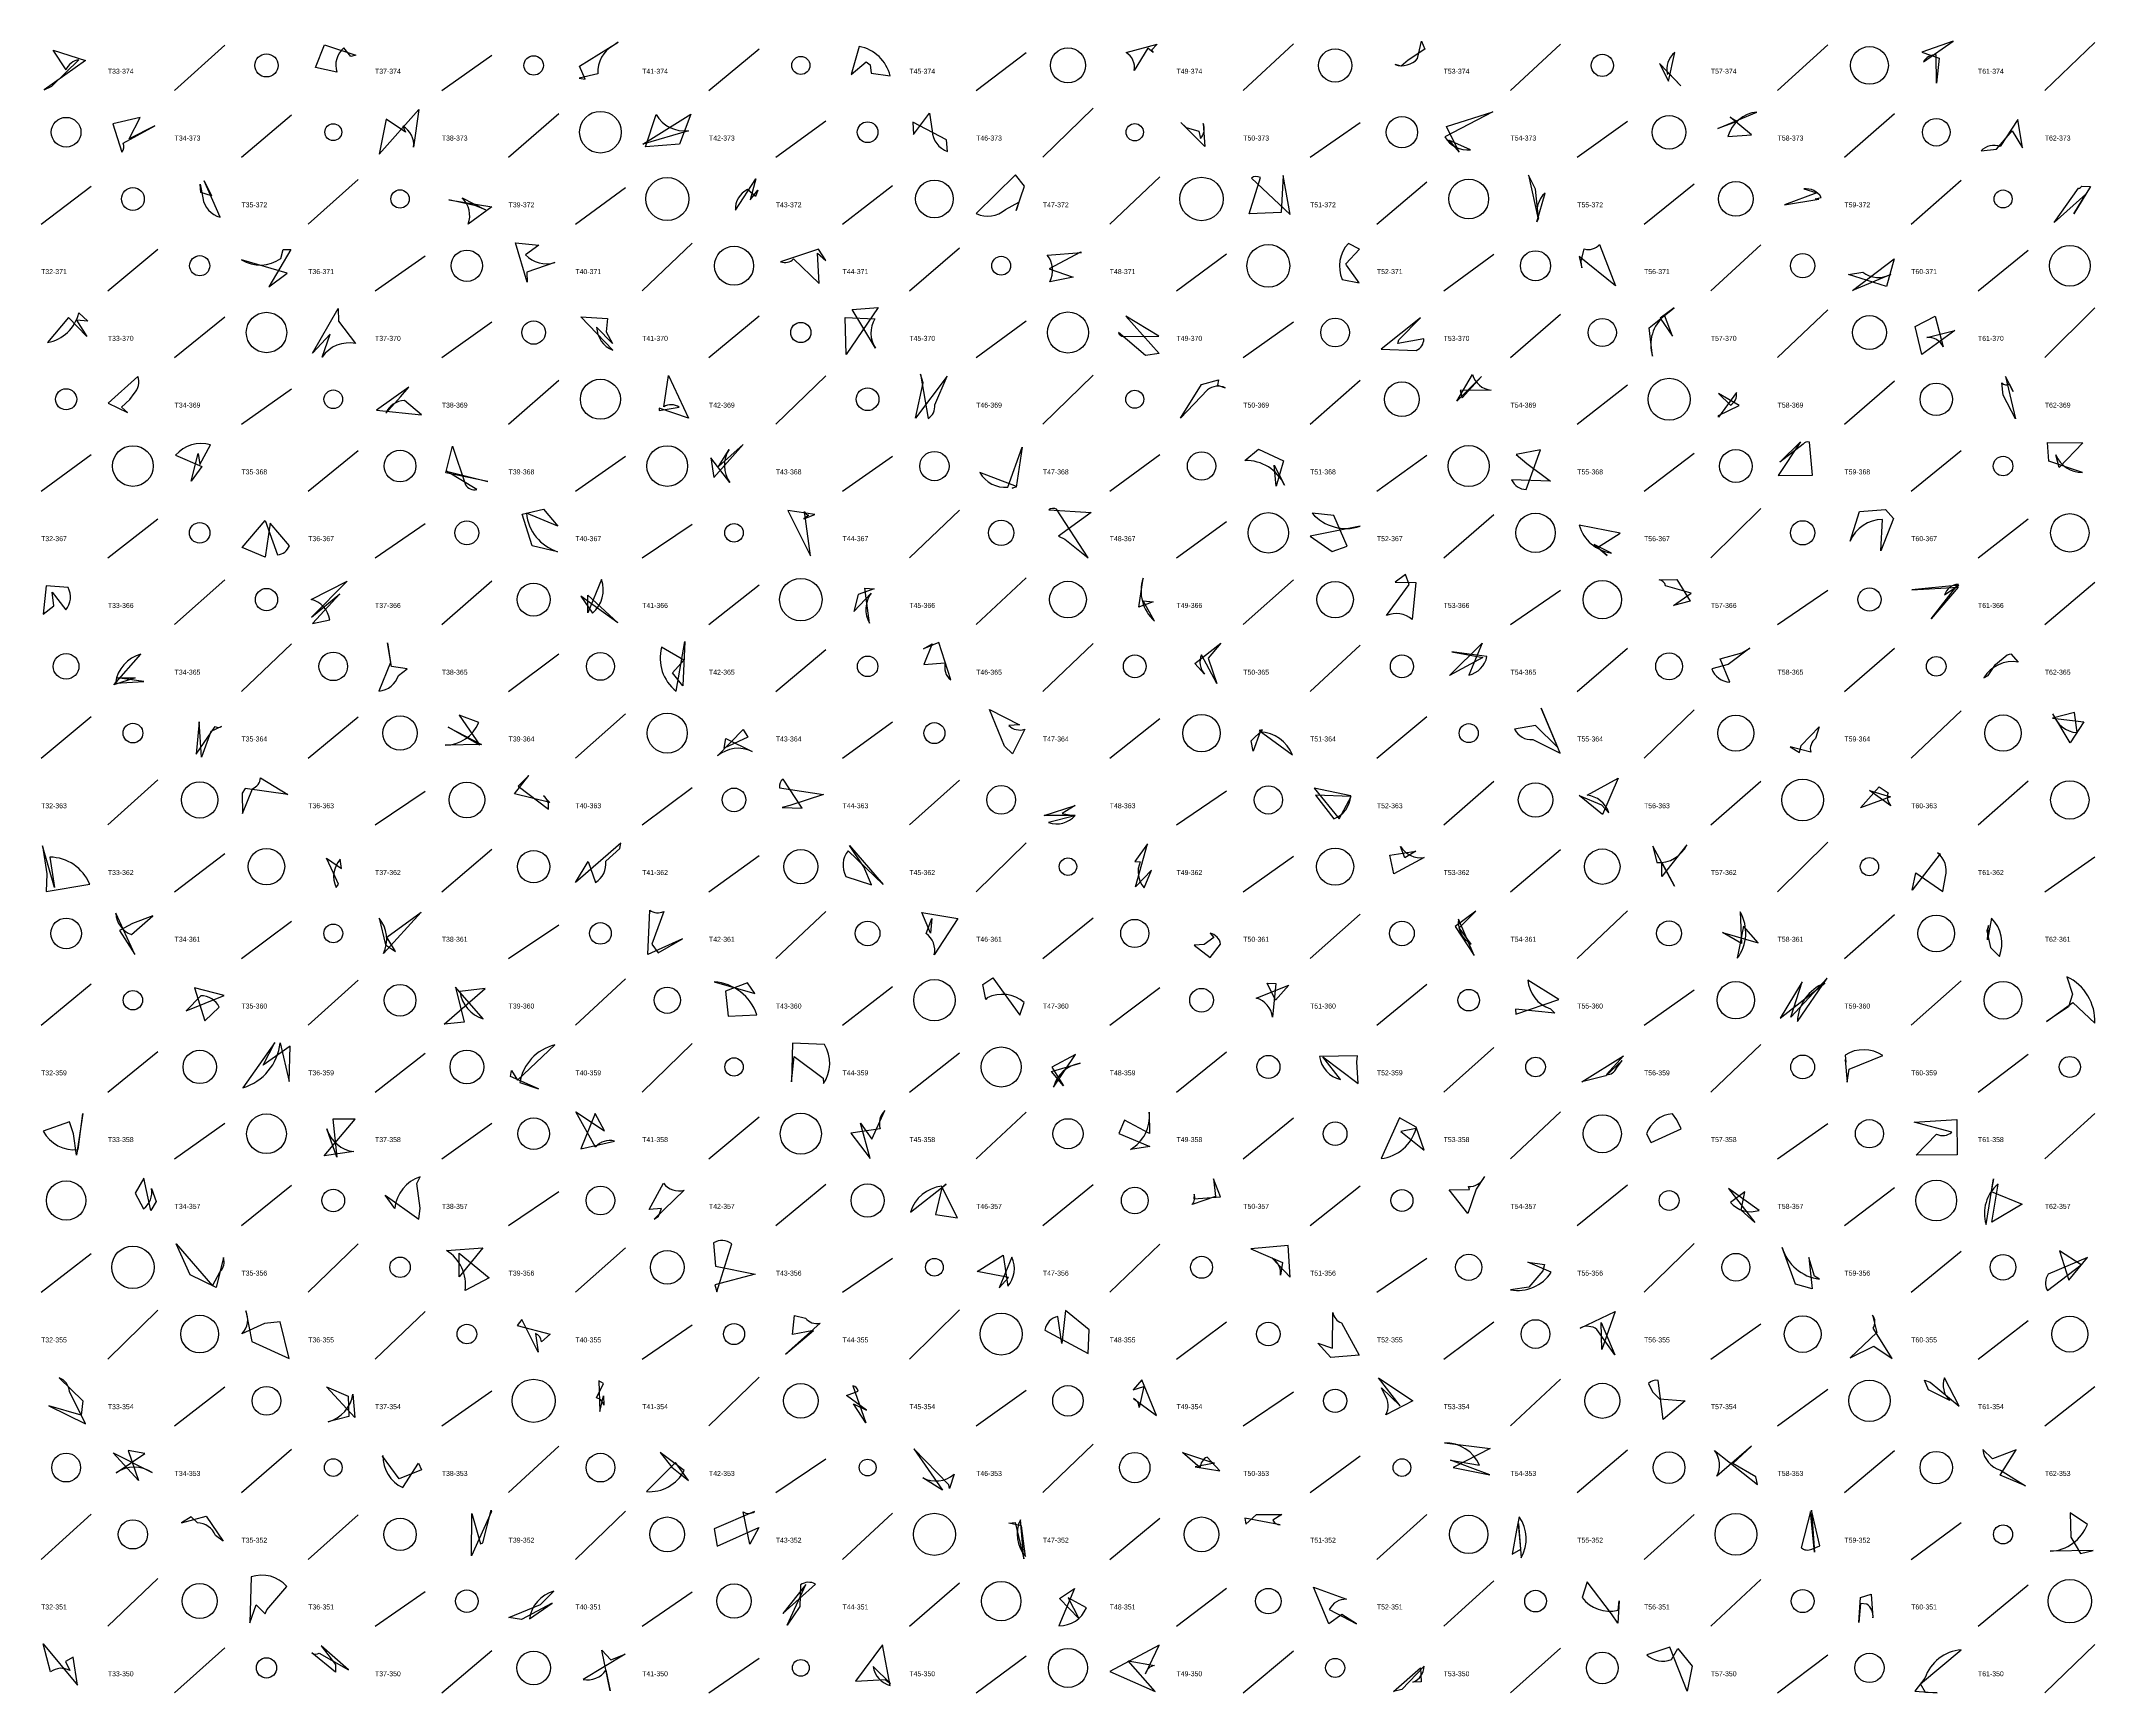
# Model space of a CAD drawing. Header units: millimetres. Extents: x -1 to 9990, y 0 to 15990.
# Drawn here: x 1280 to 2510, y 14000 to 14990 of the extents above; entities that cross this region are included whole.
import ezdxf

# ---------------------------------------------------------------- set-up
doc = ezdxf.new("R2010")
doc.units = ezdxf.units.MM
doc.layers.add('TEXT', color=3, linetype='Continuous')
doc.layers.add('WALL', color=1, linetype='Continuous')

msp = doc.modelspace()

# ---------------------------------------------------------------- linework, layer by layer
for points in [[(1281.8, 14960.4), (1286.5, 14962.6), (1302.7, 14978.3, 0.3), (1295, 14972.3), (1287.3, 14984.2), (1306.7, 14978)], [(1468.6, 14981.1), (1465.5, 14980.4), (1461.3, 14985.5, 0.3), (1457.1, 14971), (1444.4, 14973.8), (1449.8, 14987.3)], [(1602.5, 14974.5), (1625.7, 14988.9), (1622.9, 14987, 0.3), (1613.5, 14970), (1602.3, 14967.4), (1605.9, 14966.7)], [(1776.6, 14975.3), (1777.1, 14970.3), (1788.5, 14968.7, 0.3), (1769.9, 14986.3), (1765.2, 14969.6), (1774.2, 14977.2)], [(1946.1, 14982.7), (1942.8, 14985.4), (1934.7, 14971.9, 0.3), (1929.8, 14982.8), (1948.4, 14987.8), (1945.1, 14984.2)], [(2098.8, 14978.1), (2094.5, 14974.6), (2090.9, 14975.5, 0.3), (2104.4, 14979.1), (2106.7, 14989.5), (2108.8, 14984.8)], [(2249.2, 14976.1), (2254.7, 14965.6), (2258.5, 14982.7, 0.3), (2254, 14969.6), (2254.7, 14970.5), (2262, 14962.7)], [(2416.8, 14979.3), (2415.1, 14964.4), (2415, 14981.3, 0.3), (2407.4, 14977.1), (2425.1, 14989.6), (2406.4, 14983)], [(1482.4, 14921.8), (1506.3, 14948.6), (1503.1, 14926, 0.3), (1496.7, 14938.6), (1498.2, 14935.1), (1486.6, 14942.8)], [(1662.4, 14927.9), (1641.9, 14926.3), (1648.4, 14945.6, 0.3), (1667.8, 14935.9), (1640.3, 14927.8), (1669.1, 14945.9)], [(1802.5, 14933.7), (1812.1, 14946.4), (1813.6, 14935.8, 0.3), (1822.9, 14923.4), (1822.2, 14930.4), (1802.1, 14941.1)], [(2121.6, 14938.4), (2149.4, 14947.2), (2120.7, 14932.2, 0.3), (2136.1, 14924.5), (2123, 14930.2), (2129.2, 14923)], [(2295.7, 14941.5), (2284.2, 14937.3), (2307.6, 14947.1, 0.3), (2290.2, 14932.5), (2304.4, 14933.5), (2291.6, 14944.1)], [(1339.3, 14943.8), (1322.9, 14940.1), (1328.4, 14923.1, 0.3), (1329.2, 14928.4), (1348.2, 14938.9), (1332.8, 14931)], [(1965.7, 14937.8), (1973.4, 14935.6), (1974.3, 14931.2, 0.3), (1976, 14940.3), (1977, 14926.5), (1962.6, 14940.9)], [(2466.7, 14925.6), (2463.8, 14942.7), (2453.3, 14926.4, 0.3), (2441.8, 14923.8), (2451, 14924.9), (2460.4, 14935.8)], [(1868.9, 14902.6), (1863.5, 14909.4), (1840.1, 14886.2, 0.3), (1857.5, 14888.7), (1865.6, 14893.1), (1863.9, 14888.1)], [(2022.7, 14886.9), (2003.5, 14886), (2010.2, 14907.8, 0.3), (2004.9, 14907.5), (2028, 14885.7), (2023.8, 14909.1)], [(2176.5, 14882.9), (2175.7, 14881.4), (2180.7, 14898.5, 0.3), (2176.7, 14883.5), (2175, 14900.8), (2170.7, 14909.2)], [(1375.6, 14898.8), (1375.3, 14903.8), (1376.8, 14895.6, 0.3), (1387.3, 14884), (1377.7, 14905.9), (1382, 14896.9)], [(1524.2, 14894.5), (1549.9, 14890.3), (1535.8, 14880, 0.3), (1532.2, 14895.6), (1546.1, 14888.4), (1540.3, 14890.8)], [(1709.2, 14900.2), (1707.9, 14896.4), (1703.1, 14900.7, 0.3), (1695.8, 14888.3), (1708, 14907), (1704.7, 14894.4)], [(2344.6, 14894.8), (2342.4, 14895), (2346.1, 14895.9, 0.3), (2335.6, 14901), (2343.5, 14898.7), (2324.2, 14891.5)], [(2504.5, 14897.8), (2485.6, 14881), (2500.2, 14901.5, 0.3), (2502.2, 14902.7), (2507.4, 14902.5), (2497.4, 14886.1)], [(1416.4, 14842.3), (1427.3, 14850.6), (1400.1, 14858.6, 0.3), (1423.6, 14859.3), (1424.9, 14864.8), (1429.6, 14864.8)], [(1564.2, 14868.8), (1578, 14867.4), (1570.2, 14861.6, 0.3), (1587.6, 14857), (1570.9, 14851.1), (1571.2, 14845.2)], [(1750, 14858.2), (1745.5, 14864.9), (1722.9, 14857.4, 0.3), (1730.7, 14859.1), (1745.9, 14844.3), (1744.9, 14862.6)], [(1883.7, 14853.1), (1898.1, 14848.1), (1884.1, 14845.3, 0.3), (1882.6, 14861.4), (1903, 14862.9), (1902.5, 14863.1)], [(2061.4, 14856.2), (2069.5, 14864.9), (2062.9, 14868.4, 0.3), (2059.3, 14846.7), (2069.3, 14844.7), (2061.9, 14855.3)], [(2202.8, 14853.7), (2202.4, 14857.7), (2204.2, 14865.1, 0.3), (2213.4, 14867.8), (2223, 14843), (2201.1, 14860.5)], [(2385.2, 14842.6), (2362.4, 14849.8), (2371, 14851.2, 0.3), (2387.7, 14849.8), (2364.9, 14840.1), (2389.7, 14859.1)], [(1307.5, 14812.7), (1296.4, 14823.9), (1283.9, 14809, 0.3), (1302.6, 14826.8), (1308.1, 14821.7), (1301.2, 14822.3)], [(1457.9, 14829.3), (1458.1, 14821.8), (1468.4, 14808.4, 0.3), (1448.3, 14800.3), (1453.1, 14814), (1442.5, 14802.6)], [(1618.5, 14815.4), (1622.2, 14808.4), (1612.7, 14818.2, 0.3), (1622.4, 14804.5), (1603.2, 14824.4), (1619.2, 14823.3)], [(1762.2, 14801.9), (1761.5, 14824), (1779.4, 14823.2, 0.3), (1779.8, 14805.6), (1765.8, 14828.7), (1781.3, 14829.9)], [(1949.6, 14802.4), (1941.4, 14801.3), (1925.2, 14815, 0.3), (1928.3, 14812.7), (1949.5, 14812.8), (1929.6, 14824.7)], [(2106.2, 14823.8), (2082.6, 14805.1), (2103.6, 14804.2, 0.3), (2108.1, 14811.2), (2092.6, 14808.5), (2093.1, 14810.6)], [(2249.6, 14823.5), (2257.1, 14812.8), (2252.3, 14825.3, 0.3), (2245, 14800.8), (2243, 14817.8), (2258.1, 14829.8)], [(2402.4, 14818.7), (2414.4, 14824.7), (2419.2, 14806.5, 0.3), (2409.4, 14812), (2426.1, 14816.2), (2406.3, 14801.8)], [(1328.1, 14770.3), (1333.2, 14774.8), (1335.7, 14778.5, 0.3), (1337.9, 14788.7), (1320.1, 14772.6), (1331.8, 14767.1)], [(1650.2, 14769.6), (1650.1, 14768.2), (1662.2, 14770.2, 0.3), (1652.9, 14770.5), (1655.7, 14789.2), (1667.7, 14763.7)], [(1808.3, 14784.8), (1806.7, 14790), (1811.2, 14763.5, 0.3), (1815.2, 14771.6), (1822.7, 14788.9), (1803.6, 14763.7)], [(1985.1, 14786.7), (1984.6, 14783.5), (1989.2, 14781.8, 0.3), (1978.5, 14780.6), (1962.4, 14763.6), (1974.9, 14783.9)], [(2142.7, 14788.7), (2127.9, 14773.9), (2137.2, 14789.9, 0.3), (2148.4, 14780.4), (2129.8, 14780.2), (2131, 14775.8)], [(2462.4, 14763.2), (2455.1, 14777.4), (2454.2, 14784.8, 0.3), (2458.9, 14784), (2461, 14779.7), (2456.5, 14788.6)], [(1480.9, 14768.4), (1507.8, 14765.7), (1497.6, 14774.2, 0.3), (1486.5, 14766.6), (1495.2, 14776.5), (1500.2, 14782.2)], [(2296.9, 14771.2), (2284.6, 14778.5), (2291.7, 14771.4, 0.3), (2295.4, 14779), (2284.6, 14764.2), (2284.5, 14765.2)], [(1374.1, 14742.5), (1375, 14736), (1381.5, 14747.7, 0.3), (1360.6, 14741.5), (1376.2, 14734.7), (1369.9, 14726)], [(2320.3, 14729.3), (2340.9, 14729.6), (2339, 14749.4, 0.3), (2335.3, 14748.2), (2321.4, 14737.3), (2333.6, 14749.5)], [(2502.7, 14749), (2488.7, 14734.1), (2486.6, 14741.7, 0.3), (2502.5, 14731.1), (2482.4, 14738), (2481.6, 14749.2)], [(1522.4, 14731), (1526.4, 14746.9), (1534.1, 14723.8, 0.3), (1540.9, 14720.9), (1522.8, 14732), (1547.5, 14725.8)], [(1700.5, 14747.9), (1685.6, 14734.8), (1692, 14745, 0.3), (1692.5, 14725.1), (1681.1, 14739.9), (1683, 14728.2)], [(1861.5, 14721.7), (1864.1, 14722.7), (1842.3, 14731.1, 0.3), (1859, 14722.4), (1867.6, 14746.3), (1863.9, 14722.3)], [(2019.7, 14723), (2018.5, 14735.6), (2024.6, 14723.6, 0.3), (2001, 14738.3), (2009.1, 14745.1), (2024, 14738.2)], [(2169.8, 14736.5), (2183.9, 14725.9), (2160.7, 14726.7, 0.3), (2169.4, 14721), (2178, 14744.8), (2163.5, 14742)], [(1400.4, 14686.2), (1414.2, 14702.3), (1421.6, 14681.9, 0.3), (1428.7, 14687.2), (1417.2, 14700.7), (1414.2, 14680.4)], [(1580.8, 14709.2), (1589.5, 14699), (1570.7, 14706.8, 0.3), (1589.3, 14683.7), (1574.1, 14687.2), (1568.1, 14706.2)], [(1727.3, 14708.4), (1740.7, 14681.3), (1737.3, 14707.7, 0.3), (1739.8, 14705.5), (1736.9, 14703.3), (1743.3, 14705.9)], [(1893.2, 14691.2), (1907, 14680.1), (1888.2, 14709.1, 0.3), (1883.5, 14708.8), (1908.9, 14707.1), (1889.3, 14693)], [(2062.1, 14687), (2054.2, 14705.4), (2041.3, 14706.7, 0.3), (2069.9, 14698.9), (2040.1, 14693), (2053.2, 14683.8)], [(2212.2, 14686.2), (2225.7, 14694.8), (2201.2, 14699.6, 0.3), (2220.5, 14682.9), (2210.2, 14688), (2218, 14681.5)], [(2389.4, 14703.6), (2381.9, 14684.3), (2382.8, 14703, 0.3), (2363.4, 14690), (2369.1, 14707.8), (2384.6, 14708.9)], [(1287.6, 14651.3), (1286.6, 14659.4), (1294.8, 14648.8, 0.3), (1296.2, 14662.3), (1283, 14663.3), (1281.3, 14646.3)], [(1459, 14658.4), (1442.6, 14640.7), (1452.9, 14642.9, 0.3), (1441.7, 14655.1), (1463.4, 14666), (1441.9, 14644.4)], [(1625.4, 14641), (1603.3, 14657.1), (1610.3, 14646.8, 0.3), (1615.7, 14667), (1607.4, 14647.1), (1607.4, 14657.6)], [(1769.4, 14658), (1766.7, 14647.9), (1777.1, 14658.8, 0.3), (1776.2, 14640.9), (1773.3, 14661.8), (1778.9, 14661.4)], [(1937.9, 14650.6), (1937.5, 14650.5), (1940, 14667.8, 0.3), (1946.9, 14642), (1940, 14654.2), (1946, 14653.6)], [(2090.9, 14665.5), (2103.3, 14665.3), (2101.1, 14643, 0.3), (2085.8, 14645.4), (2099.3, 14664), (2097.2, 14670)], [(2257.7, 14651.5), (2268.2, 14658.8), (2252.9, 14663.3, 0.3), (2249.1, 14666.8), (2259.6, 14667), (2267.6, 14654)], [(2428.1, 14662.5), (2411.9, 14643.5), (2428.2, 14664.3, 0.3), (2419.9, 14657.8), (2428.6, 14663.6), (2400.4, 14660.9)], [(1487.4, 14629.1), (1489.3, 14617.4), (1482.3, 14600.2, 0.3), (1494.1, 14609.6), (1499.3, 14613.5), (1489.9, 14615)], [(1658.2, 14611.1), (1665, 14618.8), (1651.6, 14626.4, 0.3), (1660.3, 14600.2), (1665.6, 14629.8), (1664.3, 14603.4)], [(1813.7, 14628.4), (1808.6, 14616.2), (1821.5, 14617.1, 0.3), (1824.8, 14606.9), (1817.7, 14629.2), (1808.4, 14625.4)], [(1978.9, 14620), (1984.1, 14604.8), (1974.9, 14621.9, 0.3), (1976.8, 14610.4), (1970.9, 14616.8), (1986.5, 14628.9)], [(2123.5, 14609.5), (2143.1, 14628.9), (2135, 14609.8, 0.3), (2145.9, 14620.9), (2124.9, 14623.7), (2143.5, 14620.4)], [(2303.4, 14625.9), (2290.4, 14616.2), (2280.5, 14613.5, 0.3), (2291.3, 14605.6), (2285.6, 14619.5), (2298.5, 14623.2)], [(1336.4, 14608.2), (1323.5, 14604), (1339.8, 14622.3, 0.3), (1324.5, 14605), (1341.5, 14606), (1325.5, 14608.1)], [(2457.5, 14621.9), (2459.7, 14622.6), (2464, 14617.6, 0.3), (2443.4, 14608.2), (2446.1, 14609.5), (2450.4, 14616.1)], [(1848, 14589.2), (1866, 14579.9), (1859.6, 14579.6, 0.3), (1869.1, 14577.4), (1861.8, 14562.6), (1856.9, 14567.1)], [(2188.1, 14566.6), (2174.9, 14579.5), (2162.5, 14577.3, 0.3), (2173.3, 14571.1), (2189.8, 14562.9), (2178.3, 14589.9)], [(1374.6, 14581.8), (1372.8, 14562.3), (1384.3, 14578.9, 0.3), (1388.1, 14579), (1381.6, 14576), (1376, 14560.5)], [(1523.9, 14578.6), (1543.7, 14568.1), (1522.1, 14567.7, 0.3), (1542.1, 14581.3), (1530.3, 14585.8), (1542.8, 14567.8)], [(1689.1, 14565.9), (1690.1, 14571.7), (1705.8, 14564, 0.3), (1685.1, 14561.3), (1700.5, 14577.1), (1703.2, 14572.6)], [(2011.5, 14577), (2009.5, 14576.5), (2029.4, 14561.9, 0.3), (2010, 14575.7), (2005.9, 14564.2), (2004.8, 14570.3)], [(2334.1, 14567.5), (2344.9, 14578.7), (2342.7, 14571.8, 0.3), (2339.8, 14563.5), (2327.6, 14566.7), (2333.1, 14563.3)], [(2503.3, 14581.7), (2495.2, 14569.2), (2484.9, 14586.5, 0.3), (2499.3, 14575.3), (2497.7, 14587.4), (2484.6, 14583.9)], [(1400.4, 14539.1), (1400.6, 14526.8), (1406.6, 14541.7, 0.3), (1411.4, 14548.2), (1427.7, 14538.3), (1402.2, 14541.9)], [(1572.2, 14549.7), (1565.8, 14543.2), (1583.8, 14529.4, 0.3), (1580.8, 14537.5), (1584.6, 14533.5), (1563.6, 14538.7)], [(1723.9, 14530.4), (1735.9, 14530.1), (1724.4, 14547.4, 0.3), (1722.3, 14542.3), (1748.6, 14538.2), (1728.5, 14531.7)], [(2064.5, 14537.1), (2043.2, 14537.9), (2054.2, 14523.7, 0.3), (2064.3, 14537.4), (2042.4, 14542), (2057.5, 14523.6)], [(2201.1, 14537.7), (2214.6, 14532.1), (2218.9, 14527.3, 0.3), (2205.9, 14537.8), (2224.4, 14548.1), (2215.2, 14526.2)], [(2369.7, 14530.3), (2380.8, 14542.8), (2386.2, 14539.3, 0.3), (2387.8, 14531.5), (2375, 14540.6), (2387.5, 14536.8)], [(1891.6, 14526.8), (1899.1, 14525.5), (1883.4, 14521.4, 0.3), (1899.3, 14525.6), (1880.7, 14525.6), (1899.4, 14531.7)], [(1283.4, 14490.7), (1283.1, 14480.2), (1309.1, 14484.6, 0.3), (1285.2, 14500.7), (1288, 14482.5), (1280.9, 14507.4)], [(1600.1, 14485.6), (1607.6, 14498), (1612, 14485.6, 0.3), (1618.2, 14498.2), (1626.6, 14505.8), (1627.2, 14509)], [(1764.2, 14507.7), (1784.3, 14484.4), (1763.3, 14504.5, 0.3), (1761.9, 14489.2), (1777.3, 14484.1), (1772.8, 14494.8)], [(1942.6, 14508.6), (1935.1, 14498), (1938.3, 14497.8, 0.3), (1940.6, 14482.4), (1945, 14492.9), (1935.4, 14483)], [(2103.4, 14504.2), (2096.8, 14500.2), (2094.2, 14507.1, 0.3), (2108.3, 14500.4), (2090.2, 14490.7), (2087.8, 14501.8)], [(2258.3, 14483.4), (2245.2, 14507.2), (2247.6, 14497.4, 0.3), (2265.6, 14508), (2250.7, 14489.2), (2250.7, 14497.4)], [(2402.7, 14491.4), (2419, 14480.2), (2420.6, 14489.1, 0.3), (2415.8, 14503.2), (2417.3, 14502.6), (2400.6, 14481)], [(1450.9, 14500), (1460, 14494), (1459.1, 14499.4, 0.3), (1456.7, 14482.6), (1458.2, 14484.5), (1455.1, 14491.1)], [(1326.9, 14456.8), (1336.1, 14442.4), (1324.7, 14467.1, 0.3), (1334.1, 14454.3), (1346.9, 14465.6), (1334.8, 14461)], [(1487.1, 14452.7), (1507.7, 14467.8), (1485, 14443, 0.3), (1482.4, 14464.1), (1486.2, 14448.2), (1492.3, 14444.1)], [(1664.2, 14451.7), (1643.3, 14442.4), (1644.5, 14469, 0.3), (1652.9, 14468.2), (1645.8, 14448.5), (1649.5, 14443.4)], [(1807.5, 14467.6), (1829, 14463.9), (1814.9, 14442.2, 0.3), (1810.1, 14455), (1813.4, 14463.9), (1812.7, 14455.2)], [(2126.9, 14459.2), (2138.3, 14441.7), (2128.8, 14463.5, 0.3), (2136.5, 14448.6), (2129.3, 14458.4), (2139.3, 14468.4)], [(2308.3, 14449.4), (2299.6, 14459.4), (2295.8, 14440.1, 0.3), (2297.6, 14467.9), (2298.4, 14448.9), (2286.9, 14455.6)], [(1970.5, 14447.9), (1980.1, 14440.6), (1986.4, 14448.6, 0.3), (1980.2, 14455.2), (1982.4, 14452.5), (1976.5, 14448.4)], [(2445.2, 14456.5), (2447.4, 14446.5), (2452.8, 14441.1, 0.3), (2448.1, 14464.2), (2445.6, 14451.1), (2446.3, 14459.7)], [(1850, 14428.4), (1866.2, 14406.1), (1868.8, 14413.7, 0.3), (1846.7, 14416.4), (1845.9, 14415.5), (1844.1, 14424.4)], [(2334.6, 14426), (2321.5, 14404.2), (2348.2, 14425.2, 0.3), (2331.8, 14402.2), (2349.7, 14428.2), (2328, 14404.9)], [(2481.1, 14402.2), (2496.8, 14413.7), (2510, 14401.2, 0.3), (2493.2, 14429.1), (2496.5, 14418.7), (2494.1, 14411)], [(1371.8, 14422.4), (1378.1, 14402.7), (1386.7, 14410.8, 0.3), (1375.6, 14417.6), (1366.8, 14408.7), (1389.6, 14417.9)], [(1521.5, 14400.6), (1545.9, 14422.1), (1530.8, 14420.2, 0.3), (1544.8, 14403.9), (1528.2, 14422.8), (1533.3, 14401.8)], [(1689.8, 14420.4), (1691.5, 14405.5), (1708.7, 14406.3, 0.3), (1683.1, 14426), (1707.4, 14419.1), (1703.1, 14425.5)], [(2014.2, 14425.3), (2019.4, 14425), (2017.5, 14404.9, 0.3), (2007.8, 14416.3), (2027.2, 14424), (2019.3, 14415.1)], [(2163.2, 14406.7), (2189, 14415.4), (2170.4, 14427.1, 0.3), (2183.9, 14409.8), (2186.6, 14407.2), (2163, 14409.6)], [(1413, 14376), (1420, 14389.6), (1400.9, 14362.5, 0.3), (1423.2, 14389.4), (1428.6, 14366.2), (1429.2, 14387.4)], [(1561.7, 14372.9), (1565.3, 14367.1), (1587.6, 14388.2, 0.3), (1566.7, 14365.7), (1577.9, 14362), (1561.2, 14369.3)], [(1731, 14381.2), (1748.4, 14368.2), (1748.5, 14365, 0.3), (1749.1, 14388.4), (1730, 14389.3), (1729.4, 14366)], [(1892.3, 14363.7), (1885.1, 14372.3), (1902.2, 14377.2, 0.3), (1886.4, 14363), (1899.5, 14382.5), (1885.3, 14374.8)], [(2068, 14378), (2068.4, 14381.6), (2045.6, 14381.3, 0.3), (2058.3, 14367.4), (2047.7, 14381), (2068.8, 14365)], [(2202.8, 14366), (2227.7, 14381.6), (2217.6, 14370.4, 0.3), (2223.4, 14374.2), (2226.9, 14378.9), (2217.1, 14369.7)], [(2361.7, 14365.9), (2362.9, 14373.7), (2383, 14381.8, 0.3), (2360.4, 14382.1), (2360.9, 14377.8), (2360.4, 14379.3)], [(1299.4, 14334.9), (1297, 14342.2), (1281.2, 14336.5, 0.3), (1302.3, 14325.5), (1305.1, 14347.1), (1301.2, 14322.2)], [(1454.7, 14343.7), (1457.2, 14321), (1451.2, 14337.9, 0.3), (1467.4, 14324.3), (1449.6, 14321.8), (1468.1, 14343.8)], [(1611.8, 14347.2), (1603.2, 14326), (1623.4, 14330.6, 0.3), (1612.1, 14326.9), (1600.2, 14348.2), (1617.4, 14336.7)], [(1770.8, 14341.4), (1777.5, 14331.8), (1785.4, 14348.9, 0.3), (1782.6, 14337.9), (1765, 14335.3), (1776.5, 14320.1)], [(1925.4, 14335.2), (1944.1, 14327.4), (1932.4, 14325.6, 0.3), (1943.6, 14347.9), (1943.9, 14335.2), (1928.8, 14343.2)], [(2103.5, 14339), (2093.6, 14344.5), (2082.6, 14320.1, 0.3), (2103.5, 14338.1), (2094.3, 14336.3), (2108.4, 14325.1)], [(2262.2, 14337.9), (2259.6, 14343.4), (2257.1, 14347, 0.3), (2241.5, 14334.9), (2244.1, 14330), (2244.2, 14329.7)], [(2427.5, 14322.3), (2403, 14322.2), (2415.2, 14334.7, 0.3), (2424.4, 14336), (2401.7, 14342), (2427.4, 14343.5)], [(1341.6, 14308.3), (1336.3, 14299.5), (1341.3, 14290.1, 0.3), (1346.1, 14302.2), (1349, 14294.4), (1345.8, 14289.1)], [(1507, 14290.4), (1505.1, 14305.2), (1507.1, 14309.2, 0.3), (1491.8, 14290.2), (1486.1, 14298.3), (1506.3, 14283.8)], [(1651.6, 14290.2), (1644.1, 14289.7), (1652.7, 14305.4, 0.3), (1665.2, 14301.1), (1647.1, 14283.8), (1649.7, 14285.6)], [(1982.2, 14308), (1983.3, 14297.5), (1969.3, 14292.7, 0.3), (1970.5, 14298.8), (1970.3, 14296.1), (1986.4, 14297.3)], [(2123.3, 14301.3), (2135.5, 14301.5), (2134.8, 14303.3, 0.3), (2144.5, 14309.3), (2139.4, 14301.7), (2134.4, 14287.3)], [(2466.5, 14292.8), (2448.2, 14282), (2452, 14304.7, 0.3), (2444.8, 14280.7), (2449.2, 14307.9), (2447.8, 14300.4)], [(1815.7, 14286.7), (1828.9, 14284.6), (1819.3, 14303.5, 0.3), (1800.6, 14288.1), (1822, 14304.8), (1819.4, 14302.6)], [(2298.2, 14289.3), (2300.3, 14300.1), (2291.7, 14293.8, 0.3), (2308.9, 14289.1), (2290.5, 14302.1), (2306.3, 14281.8)], [(1360.9, 14269.1), (1382.7, 14243.9), (1387.2, 14252.4, 0.3), (1389.2, 14260.8), (1384.9, 14242.9), (1369.3, 14250.4)], [(1683.6, 14244.4), (1684.8, 14240.3), (1693.6, 14269, 0.3), (1682.8, 14269.7), (1684, 14255.6), (1707.6, 14250.9)], [(1530.3, 14263.4), (1548.4, 14248.6), (1533.9, 14241.1, 0.3), (1522.8, 14265.1), (1544.5, 14266.6), (1530.4, 14249.3)], [(1840.6, 14252.5), (1856.2, 14262.3), (1858.9, 14243.6, 0.3), (1861.4, 14261), (1853.8, 14242.7), (1859.4, 14248.8)], [(2004.6, 14266.1), (2023.5, 14257.9), (2022.2, 14250.2, 0.3), (2017.3, 14260.5), (2028.1, 14249), (2026.8, 14268.1)], [(2179.4, 14252.8), (2171, 14243), (2160, 14241.5, 0.3), (2184.4, 14252), (2170.4, 14258.1), (2180.4, 14256.6)], [(2340.6, 14242.1), (2330.8, 14244.8), (2322.7, 14266.9, 0.3), (2345.1, 14247.9), (2342.1, 14249.6), (2338.7, 14260.9)], [(2494.4, 14247.2), (2505.6, 14260.8), (2482.1, 14250.8, 0.3), (2481.6, 14241), (2501.7, 14256.4), (2488.8, 14264.8)], [(1423.1, 14222.4), (1413.8, 14221.4), (1400.3, 14215.1, 0.3), (1402.7, 14228.9), (1406.3, 14210.6), (1428.5, 14200.4)], [(1565.1, 14220.2), (1584.9, 14215), (1579.6, 14210.4, 0.3), (1576.2, 14215.3), (1577.8, 14204.1), (1567.9, 14223.7)], [(1730, 14214.7), (1731.2, 14226.2), (1737.8, 14224.6, 0.3), (1746.5, 14221.5), (1725.9, 14203), (1742.5, 14217.1)], [(1893.5, 14229.2), (1891.3, 14209.3), (1888.9, 14225.6, 0.3), (1881.2, 14217.4), (1907, 14203.4), (1907.6, 14217.5)], [(2044.6, 14209.6), (2053.5, 14206.6), (2053.7, 14227.9, 0.3), (2058.8, 14221.7), (2069.4, 14202.3), (2052.5, 14201)], [(2214.3, 14221.9), (2222.5, 14202.5), (2211.8, 14217.7, 0.3), (2201.7, 14218.5), (2222.8, 14228.6), (2214.8, 14205.8)], [(2377.6, 14207.8), (2388.6, 14200.3), (2377.3, 14218.6, 0.3), (2376.9, 14226.3), (2379.5, 14215.9), (2363.4, 14200.7)], [(1284.6, 14172), (1306.6, 14161.3), (1297, 14180.5, 0.3), (1290.8, 14188.8), (1305.1, 14174.9), (1304.1, 14166.5)], [(1464, 14177.7), (1464.3, 14165.6), (1451.9, 14162.5, 0.3), (1466.8, 14179), (1468, 14165), (1450.9, 14183.4)], [(1614.6, 14168.7), (1616.9, 14177.9), (1617.1, 14172.4, 0.3), (1612.6, 14176.7), (1616.9, 14185.4), (1614, 14186.9)], [(1774.3, 14169.4), (1762.3, 14178.2), (1769.4, 14180.8, 0.3), (1766.1, 14184), (1774, 14161.9), (1766.5, 14173.2)], [(1934, 14181.6), (1940.4, 14183.6), (1937.6, 14171, 0.3), (1934.3, 14176.4), (1948.1, 14166.2), (1939.3, 14187.6)], [(2080.9, 14188.8), (2101.6, 14175), (2085.3, 14166.6, 0.3), (2084.7, 14178.6), (2082.7, 14182.7), (2094, 14172)], [(2264.7, 14175), (2251.4, 14163.9), (2248.5, 14187.1, 0.3), (2242.7, 14185.3), (2245.1, 14180.3), (2249.3, 14176.2)], [(2411.3, 14186.1), (2428.8, 14171.8), (2419.9, 14188.8, 0.3), (2423.1, 14175.2), (2410.3, 14181.5), (2407.9, 14187.4)], [(1338.4, 14127.2), (1323.1, 14143.8), (1346.6, 14132.1, 0.3), (1324.9, 14131.9), (1342.2, 14143.4), (1332.1, 14145.3)], [(1802.6, 14146.3), (1819.8, 14121.5), (1808, 14128.8, 0.3), (1826.8, 14131), (1824, 14122.4), (1823.6, 14124.7)], [(2147.6, 14130.6), (2124, 14139.5), (2141.5, 14136.5, 0.3), (2120.4, 14149.8), (2147.9, 14146.4), (2125.6, 14135)], [(2293.2, 14137.5), (2304.4, 14147.8), (2283.6, 14129.8, 0.3), (2282.1, 14145.3), (2308, 14124.8), (2306.9, 14129.4)], [(2462.8, 14145.7), (2448.7, 14140.3), (2442.8, 14145.8, 0.3), (2453.4, 14133.5), (2468.4, 14124.1), (2453.2, 14130.5)], [(1494.4, 14128.3), (1484.5, 14141.8), (1484.7, 14142.2, 0.3), (1496.6, 14123), (1506, 14137.7), (1507.8, 14133.6)], [(1667.8, 14127.3), (1660, 14138), (1642.5, 14120.6, 0.3), (1665.2, 14133.3), (1650.7, 14144), (1657.7, 14135.3)], [(1971.2, 14135.4), (1986, 14133), (1978.3, 14141.3, 0.3), (1974.2, 14134.9), (1963.5, 14144.1), (1982.8, 14137.7)], [(1543.1, 14089.4), (1544.6, 14090), (1549.6, 14109.4, 0.3), (1549.7, 14108.6), (1537.8, 14082.2), (1537.9, 14107.5)], [(1709.9, 14099.2), (1704.5, 14089.2), (1700.5, 14108.5, 0.3), (1707.3, 14108.6), (1683.1, 14098.4), (1685, 14087.9)], [(2342, 14084.4), (2339.7, 14108.7), (2334.1, 14087, 0.3), (2340.5, 14086.2), (2345.3, 14088.1), (2340.3, 14109.5)], [(1378.9, 14105.8), (1389, 14091), (1384.4, 14094.4, 0.3), (1373.6, 14101.9), (1369.9, 14105.4), (1364.1, 14102)], [(1863.4, 14102.2), (1868.5, 14080.4), (1866.5, 14103.8, 0.3), (1869.5, 14081.8), (1867.2, 14100.1), (1859.5, 14101.8)], [(2008, 14106.8), (2023, 14106.9), (2017.6, 14103.5, 0.3), (2022.1, 14100.8), (2000.9, 14104.8), (2001.5, 14101.2)], [(2166.3, 14086.2), (2164.9, 14101.6), (2166.4, 14081, 0.3), (2165.2, 14105.5), (2163.7, 14097.6), (2161, 14083.1)], [(2501.3, 14083.6), (2508.9, 14085.3), (2483.3, 14085, 0.3), (2505.6, 14101), (2495.1, 14107.9), (2495.5, 14093.3)], [(1414.3, 14047.3), (1415.2, 14049.7), (1427.2, 14063.8, 0.3), (1405.8, 14069.5), (1405, 14041.9), (1408.9, 14052.7)], [(1560.2, 14045.1), (1579.1, 14052.9), (1587, 14061, 0.3), (1572.5, 14044.3), (1586.1, 14053.8), (1567.7, 14043.9)], [(1738, 14064.9), (1724.2, 14047.6), (1743.7, 14065.2, 0.3), (1734.9, 14064.7), (1734.5, 14051.7), (1726.9, 14040.6)], [(1889.9, 14056.5), (1898.9, 14062.6), (1889.6, 14040.2, 0.3), (1906, 14050.9), (1895.2, 14057), (1901.5, 14044.6)], [(2051.2, 14041.3), (2042, 14063.3), (2061.9, 14056.1, 0.3), (2051.5, 14050), (2067.7, 14041.3), (2059, 14046.9)], [(2220.6, 14047.4), (2206, 14066.5), (2202.9, 14057.1, 0.3), (2224.4, 14049.6), (2225, 14055.1), (2224.2, 14041.7)], [(2369.7, 14057.2), (2376, 14059.1), (2377, 14044.9, 0.3), (2373.4, 14053.2), (2369.6, 14053.6), (2368.7, 14042.1)], [(1299.2, 14021.4), (1294.6, 14018.8), (1297.3, 14013.4, 0.3), (1285.7, 14012.6), (1281.3, 14029.4), (1301.8, 14004.7)], [(1456.3, 14017), (1456.4, 14012.5), (1442.2, 14024, 0.3), (1446.5, 14023.9), (1464.1, 14013.8), (1447.7, 14028.2)], [(1621.2, 14019.8), (1629.9, 14023.2), (1604.6, 14008.1, 0.3), (1618.2, 14013.6), (1620.8, 14001.3), (1615.9, 14025.6)], [(1785.6, 14008.1), (1788.8, 14005.6), (1778.3, 14015.8, 0.3), (1788.6, 14004.4), (1783.9, 14028.8), (1767.7, 14007.1)], [(1947.2, 14000.8), (1931.1, 14019.2), (1946.8, 14016.4, 0.3), (1941.4, 14011.5), (1949.6, 14028.6), (1920.1, 14012.8)], [(2265.9, 14001), (2255.5, 14027.5), (2241.6, 14022.9, 0.3), (2256.4, 14020), (2260.2, 14026.7), (2268.8, 14016)], [(2408.5, 14000.3), (2405.5, 14005.5), (2430, 14025.9, 0.3), (2408.2, 14008.8), (2402.2, 14001.1), (2415.5, 14000.1)], [(2106.1, 14015.1), (2106.6, 14006.6), (2101.6, 14006.4, 0.3), (2108.3, 14016), (2094.9, 14002.1), (2089.9, 14000.8)]]:
    msp.add_lwpolyline(points, format="xyb", close=True)
for centre, radius in [((1415, 14975), 6.93), ((1895, 14975), 10.5), ((2055, 14975), 9.96), ((2215, 14975), 6.66), ((2375, 14975), 11.3), ((1575, 14975), 5.84), ((1735, 14975), 5.44), ((1615, 14935), 12.5), ((2255, 14935), 10.1), ((1295, 14935), 8.9), ((1455, 14935), 5.06), ((1775, 14935), 6.2), ((1935, 14935), 5.19), ((2095, 14935), 9.4), ((2415, 14935), 8.27), ((1655, 14895), 12.9), ((1975, 14895), 13), ((1335, 14895), 6.82), ((1495, 14895), 5.5), ((1815, 14895), 11.3), ((2135, 14895), 11.9), ((2295, 14895), 10.4), ((2455, 14895), 5.39), ((1375, 14855), 6.04), ((1535, 14855), 9.39), ((1695, 14855), 11.7), ((1855, 14855), 5.65), ((2015, 14855), 12.8), ((2175, 14855), 9.01), ((2335, 14855), 7.28), ((2495, 14855), 12.2), ((1415, 14815), 12.1), ((1575, 14815), 7.03), ((1895, 14815), 12.3), ((2055, 14815), 8.57), ((2215, 14815), 8.44), ((2375, 14815), 10.2), ((1735, 14815), 6.08), ((1615, 14775), 12), ((2095, 14775), 10.4), ((2255, 14775), 12.6), ((1295, 14775), 6.32), ((1455, 14775), 5.59), ((1775, 14775), 6.76), ((1935, 14775), 5.39), ((2415, 14775), 9.72), ((1335, 14735), 12.2), ((1495, 14735), 9.52), ((1655, 14735), 12.2), ((1815, 14735), 8.79), ((1975, 14735), 8.51), ((2135, 14735), 12.3), ((2295, 14735), 9.82), ((2455, 14735), 5.85), ((1375, 14695), 6.16), ((1535, 14695), 7.13), ((1695, 14695), 5.54), ((1855, 14695), 7.6), ((2015, 14695), 12.1), ((2175, 14695), 11.8), ((2335, 14695), 7.27), ((2495, 14695), 11.5), ((1575, 14655), 9.89), ((1735, 14655), 12.7), ((1895, 14655), 11), ((2055, 14655), 10.9), ((2215, 14655), 11.5), ((2375, 14655), 6.97), ((1415, 14655), 6.68), ((1295, 14615), 7.67), ((1455, 14615), 8.57), ((1615, 14615), 8.37), ((1775, 14615), 6.14), ((1935, 14615), 6.81), ((2095, 14615), 6.91), ((2255, 14615), 8.04), ((2415, 14615), 5.88), ((1335, 14575), 5.91), ((1495, 14575), 10.3), ((1655, 14575), 12), ((1815, 14575), 6.28), ((1975, 14575), 11.2), ((2135, 14575), 5.71), ((2295, 14575), 10.8), ((2455, 14575), 10.9), ((1375, 14535), 10.9), ((1535, 14535), 10.7), ((1695, 14535), 7.08), ((1855, 14535), 8.62), ((2015, 14535), 8.45), ((2175, 14535), 10.3), ((2335, 14535), 12.5), ((2495, 14535), 11.5), ((1415, 14495), 10.9), ((1575, 14495), 9.66), ((1735, 14495), 10.2), ((2055, 14495), 11.1), ((2215, 14495), 10.6), ((1895, 14495), 5.21), ((2375, 14495), 5.49), ((2415, 14455), 11), ((1295, 14455), 9.17), ((1455, 14455), 5.62), ((1615, 14455), 6.46), ((1775, 14455), 7.38), ((1935, 14455), 8.43), ((2095, 14455), 7.39), ((2255, 14455), 7.45), ((1335, 14415), 5.8), ((1495, 14415), 9.49), ((1655, 14415), 7.87), ((1815, 14415), 12.4), ((1975, 14415), 7.1), ((2135, 14415), 6.46), ((2295, 14415), 11.2), ((2455, 14415), 11.3), ((1375, 14375), 10), ((1535, 14375), 10.1), ((1695, 14375), 5.51), ((1855, 14375), 12), ((2015, 14375), 6.93), ((2175, 14375), 5.88), ((2335, 14375), 7.14), ((2495, 14375), 6.3), ((1415, 14335), 11.9), ((1575, 14335), 9.46), ((1735, 14335), 12.3), ((1895, 14335), 9.03), ((2055, 14335), 7.08), ((2215, 14335), 11.4), ((2375, 14335), 8.44), ((1295, 14295), 11.8), ((2415, 14295), 12.2), ((1455, 14295), 6.79), ((1615, 14295), 8.59), ((1775, 14295), 9.94), ((1935, 14295), 8.04), ((2095, 14295), 6.57), ((2255, 14295), 5.94), ((1335, 14255), 12.7), ((1495, 14255), 6.13), ((1655, 14255), 10.1), ((1815, 14255), 5.33), ((1975, 14255), 6.57), ((2135, 14255), 7.83), ((2295, 14255), 8.35), ((2455, 14255), 7.7), ((1375, 14215), 11.3), ((1535, 14215), 5.88), ((1695, 14215), 6.3), ((1855, 14215), 12.6), ((2015, 14215), 7.1), ((2175, 14215), 8.61), ((2335, 14215), 11), ((2495, 14215), 10.8), ((1415, 14175), 8.62), ((1575, 14175), 12.9), ((1735, 14175), 10.4), ((1895, 14175), 9.16), ((2215, 14175), 10.5), ((2375, 14175), 12.4), ((2055, 14175), 6.95), ((1295, 14135), 8.62), ((1455, 14135), 5.32), ((1615, 14135), 8.61), ((1775, 14135), 5.03), ((1935, 14135), 9.11), ((2095, 14135), 5.28), ((2255, 14135), 9.47), ((2415, 14135), 9.72), ((1335, 14095), 8.76), ((1495, 14095), 9.73), ((1655, 14095), 10.4), ((1815, 14095), 12.6), ((1975, 14095), 10.4), ((2135, 14095), 11.5), ((2295, 14095), 12.5), ((2455, 14095), 5.71), ((1375, 14055), 10.5), ((1535, 14055), 6.73), ((1695, 14055), 10.3), ((1855, 14055), 11.8), ((2015, 14055), 7.65), ((2175, 14055), 6.48), ((2335, 14055), 6.89), ((2495, 14055), 13), ((1575, 14015), 10.1), ((1895, 14015), 11.7), ((2215, 14015), 9.48), ((2375, 14015), 8.76), ((1415, 14015), 6.08), ((1735, 14015), 5.01), ((2055, 14015), 5.71)]:
    msp.add_circle(centre, radius)
at = {"layer": 'WALL'}
for p, q in [((1360, 14960), (1390, 14987.1)), ((1680, 14960), (1710, 14984.9)), ((1840, 14960), (1870, 14982.8)), ((2000, 14960), (2030, 14987.9)), ((2160, 14960), (2190, 14987.7)), ((2320, 14960), (2350, 14987.3)), ((2480, 14960), (2510, 14988.8)), ((1520, 14960), (1550, 14981.2)), ((1400, 14920), (1430, 14945.5)), ((1560, 14920), (1590, 14946.3)), ((1880, 14920), (1910, 14949.3)), ((2360, 14920), (2390, 14946.2)), ((1720, 14920), (1750, 14941.8)), ((2040, 14920), (2070, 14940.8)), ((2200, 14920), (2230, 14941.7)), ((1920, 14880), (1950, 14908.2)), ((1280, 14880), (1310, 14902.7)), ((1440, 14880), (1470, 14906.6)), ((1600, 14880), (1630, 14901.8)), ((1760, 14880), (1790, 14903.1)), ((2080, 14880), (2110, 14905.3)), ((2240, 14880), (2270, 14904)), ((2400, 14880), (2430, 14906.3)), ((1320, 14840), (1350, 14864.9)), ((1480, 14840), (1510, 14860.9)), ((1640, 14840), (1670, 14868.6)), ((1800, 14840), (1830, 14865.8)), ((1960, 14840), (1990, 14862.1)), ((2120, 14840), (2150, 14861.9)), ((2280, 14840), (2310, 14867.5)), ((2440, 14840), (2470, 14864.4)), ((1360, 14800), (1390, 14824.3)), ((1680, 14800), (1710, 14824.9)), ((1840, 14800), (1870, 14822)), ((2160, 14800), (2190, 14825.9)), ((2320, 14800), (2350, 14828.6)), ((2480, 14800), (2510, 14829.7)), ((1520, 14800), (1550, 14821.3)), ((2000, 14800), (2030, 14821.3)), ((1560, 14760), (1590, 14786.4)), ((1720, 14760), (1750, 14789)), ((1880, 14760), (1910, 14789.5)), ((2040, 14760), (2070, 14786.4)), ((2360, 14760), (2390, 14786)), ((1400, 14760), (1430, 14781.3)), ((2200, 14760), (2230, 14783.6)), ((1280, 14720), (1310, 14742)), ((1440, 14720), (1470, 14744.4)), ((1600, 14720), (1630, 14741)), ((1760, 14720), (1790, 14741)), ((1920, 14720), (1950, 14742)), ((2080, 14720), (2110, 14741.5)), ((2240, 14720), (2270, 14742.7)), ((2400, 14720), (2430, 14744.4)), ((1320, 14680), (1350, 14703.3)), ((1480, 14680), (1510, 14700.5)), ((1640, 14680), (1670, 14700.2)), ((1800, 14680), (1830, 14708.5)), ((1960, 14680), (1990, 14701.7)), ((2120, 14680), (2150, 14706)), ((2280, 14680), (2310, 14709.5)), ((2440, 14680), (2470, 14703.3)), ((1360, 14640), (1390, 14666.8)), ((1520, 14640), (1550, 14666.3)), ((1680, 14640), (1710, 14663.9)), ((1840, 14640), (1870, 14668)), ((2000, 14640), (2030, 14666.9)), ((2480, 14640), (2510, 14665.5)), ((2160, 14640), (2190, 14660.7)), ((2320, 14640), (2350, 14660.6)), ((1400, 14600), (1430, 14628.4)), ((1720, 14600), (1750, 14625)), ((1880, 14600), (1910, 14628.6)), ((2040, 14600), (2070, 14627.7)), ((2200, 14600), (2230, 14625.9)), ((2360, 14600), (2390, 14625.8)), ((1560, 14600), (1590, 14622.5)), ((2240, 14560), (2270, 14589)), ((2400, 14560), (2430, 14588.3)), ((1280, 14560), (1310, 14584.9)), ((1440, 14560), (1470, 14584.8)), ((1600, 14560), (1630, 14586.5)), ((1760, 14560), (1790, 14581.7)), ((1920, 14560), (1950, 14583.8)), ((2080, 14560), (2110, 14584.9)), ((1320, 14520), (1350, 14547)), ((1480, 14520), (1510, 14540.3)), ((1640, 14520), (1670, 14542.5)), ((1800, 14520), (1830, 14546.8)), ((1960, 14520), (1990, 14540.4)), ((2120, 14520), (2150, 14546.3)), ((2280, 14520), (2310, 14546.2)), ((2440, 14520), (2470, 14546.4)), ((1360, 14480), (1390, 14502.9)), ((1520, 14480), (1550, 14505.4)), ((1840, 14480), (1870, 14509.3)), ((2160, 14480), (2190, 14505.2)), ((2320, 14480), (2350, 14509.7)), ((1680, 14480), (1710, 14501.7)), ((2000, 14480), (2030, 14501.3)), ((2480, 14480), (2510, 14500.8)), ((1720, 14440), (1750, 14468.1)), ((2040, 14440), (2070, 14466.5)), ((2200, 14440), (2230, 14468.5)), ((2360, 14440), (2390, 14466.3)), ((1400, 14440), (1430, 14462.4)), ((1560, 14440), (1590, 14460.2)), ((1880, 14440), (1910, 14464.4)), ((1280, 14400), (1310, 14424.9)), ((1440, 14400), (1470, 14427.1)), ((1600, 14400), (1630, 14427.8)), ((1760, 14400), (1790, 14423.3)), ((1920, 14400), (1950, 14422.7)), ((2080, 14400), (2110, 14424.6)), ((2240, 14400), (2270, 14421.3)), ((2400, 14400), (2430, 14426.6)), ((1320, 14360), (1350, 14384.3)), ((1480, 14360), (1510, 14383.3)), ((1640, 14360), (1670, 14389)), ((1800, 14360), (1830, 14383.5)), ((1960, 14360), (1990, 14384)), ((2120, 14360), (2150, 14386.7)), ((2280, 14360), (2310, 14388.5)), ((2440, 14360), (2470, 14382.7)), ((1680, 14320), (1710, 14345.1)), ((1840, 14320), (1870, 14347.9)), ((2000, 14320), (2030, 14344.6)), ((2160, 14320), (2190, 14348.1)), ((2480, 14320), (2510, 14347.2)), ((1360, 14320), (1390, 14341.3)), ((1520, 14320), (1550, 14341.3)), ((2320, 14320), (2350, 14341.2)), ((1400, 14280), (1430, 14304.2)), ((1560, 14280), (1590, 14300.3)), ((1720, 14280), (1750, 14304.8)), ((1880, 14280), (1910, 14304.6)), ((2040, 14280), (2070, 14303.8)), ((2200, 14280), (2230, 14304.3)), ((2360, 14280), (2390, 14302.7)), ((1440, 14240), (1470, 14269)), ((1920, 14240), (1950, 14268.8)), ((2240, 14240), (2270, 14269.2)), ((1280, 14240), (1310, 14263.3)), ((1600, 14240), (1630, 14266.7)), ((1760, 14240), (1790, 14260.4)), ((2080, 14240), (2110, 14260.5)), ((2400, 14240), (2430, 14264.7)), ((1320, 14200), (1350, 14229.3)), ((1480, 14200), (1510, 14228.5)), ((1640, 14200), (1670, 14220.5)), ((1800, 14200), (1830, 14229.5)), ((1960, 14200), (1990, 14222.4)), ((2120, 14200), (2150, 14222.3)), ((2280, 14200), (2310, 14221.2)), ((2440, 14200), (2470, 14223.2)), ((1360, 14160), (1390, 14183.3)), ((1680, 14160), (1710, 14189.1)), ((2160, 14160), (2190, 14187.9)), ((2480, 14160), (2510, 14183.6)), ((1520, 14160), (1550, 14181)), ((1840, 14160), (1870, 14181.3)), ((2000, 14160), (2030, 14180.3)), ((2320, 14160), (2350, 14182)), ((1400, 14120), (1430, 14146.1)), ((1560, 14120), (1590, 14147.9)), ((1880, 14120), (1910, 14149)), ((2200, 14120), (2230, 14145.6)), ((2360, 14120), (2390, 14145.3)), ((1720, 14120), (1750, 14140.2)), ((2040, 14120), (2070, 14142)), ((1600, 14080), (1630, 14108.9)), ((1280, 14080), (1310, 14107.1)), ((1440, 14080), (1470, 14106.6)), ((1760, 14080), (1790, 14107.7)), ((1920, 14080), (1950, 14104.8)), ((2080, 14080), (2110, 14106.8)), ((2240, 14080), (2270, 14106.9)), ((2400, 14080), (2430, 14102.2)), ((1320, 14040), (1350, 14068.5)), ((1480, 14040), (1510, 14060.7)), ((1640, 14040), (1670, 14060.6)), ((1800, 14040), (1830, 14066)), ((1960, 14040), (1990, 14062.7)), ((2120, 14040), (2150, 14067.2)), ((2280, 14040), (2310, 14067.9)), ((2440, 14040), (2470, 14064.7)), ((1360, 14000), (1390, 14027)), ((1520, 14000), (1550, 14025.5)), ((2000, 14000), (2030, 14025.3)), ((2160, 14000), (2190, 14026.9)), ((2320, 14000), (2350, 14022.9)), ((2480, 14000), (2510, 14029)), ((1680, 14000), (1710, 14020.8)), ((1840, 14000), (1870, 14022.2))]:
    msp.add_line(p, q, dxfattribs=at)

# ---------------------------------------------------------------- texts
at = {"layer": 'TEXT'}
for s, p in [('T33-374', (1320, 14970)), ('T37-374', (1480, 14970)), ('T41-374', (1640, 14970)), ('T45-374', (1800, 14970)), ('T49-374', (1960, 14970)), ('T53-374', (2120, 14970)), ('T57-374', (2280, 14970)), ('T61-374', (2440, 14970)), ('T34-373', (1360, 14930)), ('T38-373', (1520, 14930)), ('T42-373', (1680, 14930)), ('T46-373', (1840, 14930)), ('T50-373', (2000, 14930)), ('T54-373', (2160, 14930)), ('T58-373', (2320, 14930)), ('T62-373', (2480, 14930)), ('T35-372', (1400, 14890)), ('T39-372', (1560, 14890)), ('T43-372', (1720, 14890)), ('T47-372', (1880, 14890)), ('T51-372', (2040, 14890)), ('T55-372', (2200, 14890)), ('T59-372', (2360, 14890)), ('T32-371', (1280, 14850)), ('T36-371', (1440, 14850)), ('T40-371', (1600, 14850)), ('T44-371', (1760, 14850)), ('T48-371', (1920, 14850)), ('T52-371', (2080, 14850)), ('T56-371', (2240, 14850)), ('T60-371', (2400, 14850)), ('T33-370', (1320, 14810)), ('T37-370', (1480, 14810)), ('T41-370', (1640, 14810)), ('T45-370', (1800, 14810)), ('T49-370', (1960, 14810)), ('T53-370', (2120, 14810)), ('T57-370', (2280, 14810)), ('T61-370', (2440, 14810)), ('T34-369', (1360, 14770)), ('T38-369', (1520, 14770)), ('T42-369', (1680, 14770)), ('T46-369', (1840, 14770)), ('T50-369', (2000, 14770)), ('T54-369', (2160, 14770)), ('T58-369', (2320, 14770)), ('T62-369', (2480, 14770)), ('T35-368', (1400, 14730)), ('T39-368', (1560, 14730)), ('T43-368', (1720, 14730)), ('T47-368', (1880, 14730)), ('T51-368', (2040, 14730)), ('T55-368', (2200, 14730)), ('T59-368', (2360, 14730)), ('T32-367', (1280, 14690)), ('T36-367', (1440, 14690)), ('T40-367', (1600, 14690)), ('T44-367', (1760, 14690)), ('T48-367', (1920, 14690)), ('T52-367', (2080, 14690)), ('T56-367', (2240, 14690)), ('T60-367', (2400, 14690)), ('T33-366', (1320, 14650)), ('T37-366', (1480, 14650)), ('T41-366', (1640, 14650)), ('T45-366', (1800, 14650)), ('T49-366', (1960, 14650)), ('T53-366', (2120, 14650)), ('T57-366', (2280, 14650)), ('T61-366', (2440, 14650)), ('T34-365', (1360, 14610)), ('T38-365', (1520, 14610)), ('T42-365', (1680, 14610)), ('T46-365', (1840, 14610)), ('T50-365', (2000, 14610)), ('T54-365', (2160, 14610)), ('T58-365', (2320, 14610)), ('T62-365', (2480, 14610)), ('T35-364', (1400, 14570)), ('T39-364', (1560, 14570)), ('T43-364', (1720, 14570)), ('T47-364', (1880, 14570)), ('T51-364', (2040, 14570)), ('T55-364', (2200, 14570)), ('T59-364', (2360, 14570)), ('T32-363', (1280, 14530)), ('T36-363', (1440, 14530)), ('T40-363', (1600, 14530)), ('T44-363', (1760, 14530)), ('T48-363', (1920, 14530)), ('T52-363', (2080, 14530)), ('T56-363', (2240, 14530)), ('T60-363', (2400, 14530)), ('T33-362', (1320, 14490)), ('T37-362', (1480, 14490)), ('T41-362', (1640, 14490)), ('T45-362', (1800, 14490)), ('T49-362', (1960, 14490)), ('T53-362', (2120, 14490)), ('T57-362', (2280, 14490)), ('T61-362', (2440, 14490)), ('T34-361', (1360, 14450)), ('T38-361', (1520, 14450)), ('T42-361', (1680, 14450)), ('T46-361', (1840, 14450)), ('T50-361', (2000, 14450)), ('T54-361', (2160, 14450)), ('T58-361', (2320, 14450)), ('T62-361', (2480, 14450)), ('T35-360', (1400, 14410)), ('T39-360', (1560, 14410)), ('T43-360', (1720, 14410)), ('T47-360', (1880, 14410)), ('T51-360', (2040, 14410)), ('T55-360', (2200, 14410)), ('T59-360', (2360, 14410)), ('T32-359', (1280, 14370)), ('T36-359', (1440, 14370)), ('T40-359', (1600, 14370)), ('T44-359', (1760, 14370)), ('T48-359', (1920, 14370)), ('T52-359', (2080, 14370)), ('T56-359', (2240, 14370)), ('T60-359', (2400, 14370)), ('T33-358', (1320, 14330)), ('T37-358', (1480, 14330)), ('T41-358', (1640, 14330)), ('T45-358', (1800, 14330)), ('T49-358', (1960, 14330)), ('T53-358', (2120, 14330)), ('T57-358', (2280, 14330)), ('T61-358', (2440, 14330)), ('T34-357', (1360, 14290)), ('T38-357', (1520, 14290)), ('T42-357', (1680, 14290)), ('T46-357', (1840, 14290)), ('T50-357', (2000, 14290)), ('T54-357', (2160, 14290)), ('T58-357', (2320, 14290)), ('T62-357', (2480, 14290)), ('T35-356', (1400, 14250)), ('T39-356', (1560, 14250)), ('T43-356', (1720, 14250)), ('T47-356', (1880, 14250)), ('T51-356', (2040, 14250)), ('T55-356', (2200, 14250)), ('T59-356', (2360, 14250)), ('T32-355', (1280, 14210)), ('T36-355', (1440, 14210)), ('T40-355', (1600, 14210)), ('T44-355', (1760, 14210)), ('T48-355', (1920, 14210)), ('T52-355', (2080, 14210)), ('T56-355', (2240, 14210)), ('T60-355', (2400, 14210)), ('T33-354', (1320, 14170)), ('T37-354', (1480, 14170)), ('T41-354', (1640, 14170)), ('T45-354', (1800, 14170)), ('T49-354', (1960, 14170)), ('T53-354', (2120, 14170)), ('T57-354', (2280, 14170)), ('T61-354', (2440, 14170)), ('T34-353', (1360, 14130)), ('T38-353', (1520, 14130)), ('T42-353', (1680, 14130)), ('T46-353', (1840, 14130)), ('T50-353', (2000, 14130)), ('T54-353', (2160, 14130)), ('T58-353', (2320, 14130)), ('T62-353', (2480, 14130)), ('T35-352', (1400, 14090)), ('T39-352', (1560, 14090)), ('T43-352', (1720, 14090)), ('T47-352', (1880, 14090)), ('T51-352', (2040, 14090)), ('T55-352', (2200, 14090)), ('T59-352', (2360, 14090)), ('T32-351', (1280, 14050)), ('T36-351', (1440, 14050)), ('T40-351', (1600, 14050)), ('T44-351', (1760, 14050)), ('T48-351', (1920, 14050)), ('T52-351', (2080, 14050)), ('T56-351', (2240, 14050)), ('T60-351', (2400, 14050)), ('T33-350', (1320, 14010)), ('T37-350', (1480, 14010)), ('T41-350', (1640, 14010)), ('T45-350', (1800, 14010)), ('T49-350', (1960, 14010)), ('T53-350', (2120, 14010)), ('T57-350', (2280, 14010)), ('T61-350', (2440, 14010))]:
    msp.add_text(s, height=3, dxfattribs=at).set_placement(p)

doc.saveas('drawing.dxf')
